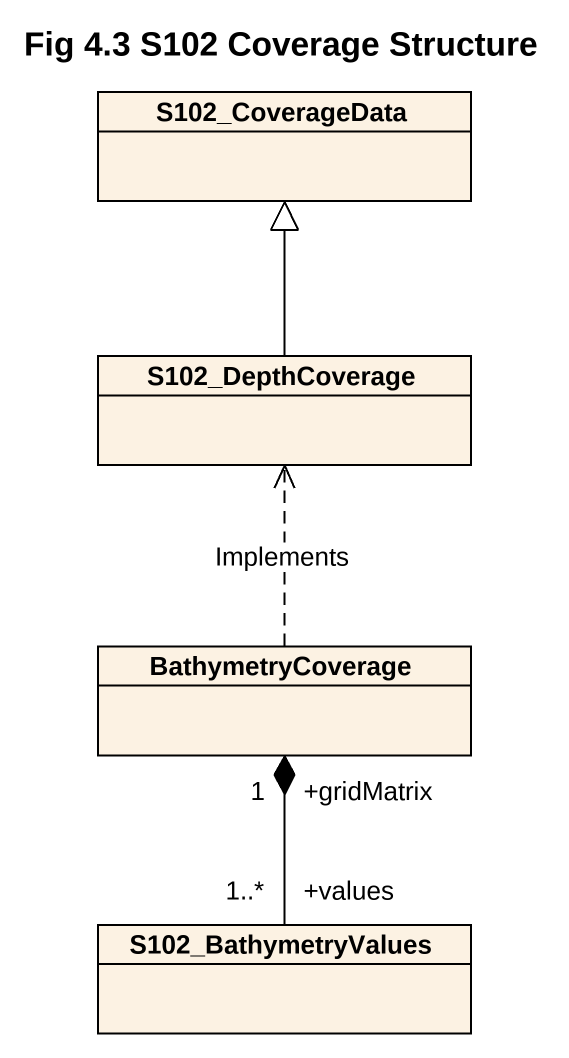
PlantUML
@startuml
title Fig 4.3 S102 Coverage Structure
hide circle
hide empty members
class S102_CoverageData #FCF2E3
class S102_DepthCoverage #FCF2E3
class BathymetryCoverage #FCF2E3
class S102_BathymetryValues #FCF2E3
S102_DepthCoverage -up-|> S102_CoverageData
BathymetryCoverage .up.> S102_DepthCoverage : Implements
S102_BathymetryValues "+values\n1..*" -up-* "+gridMatrix\n1" BathymetryCoverage
@enduml
